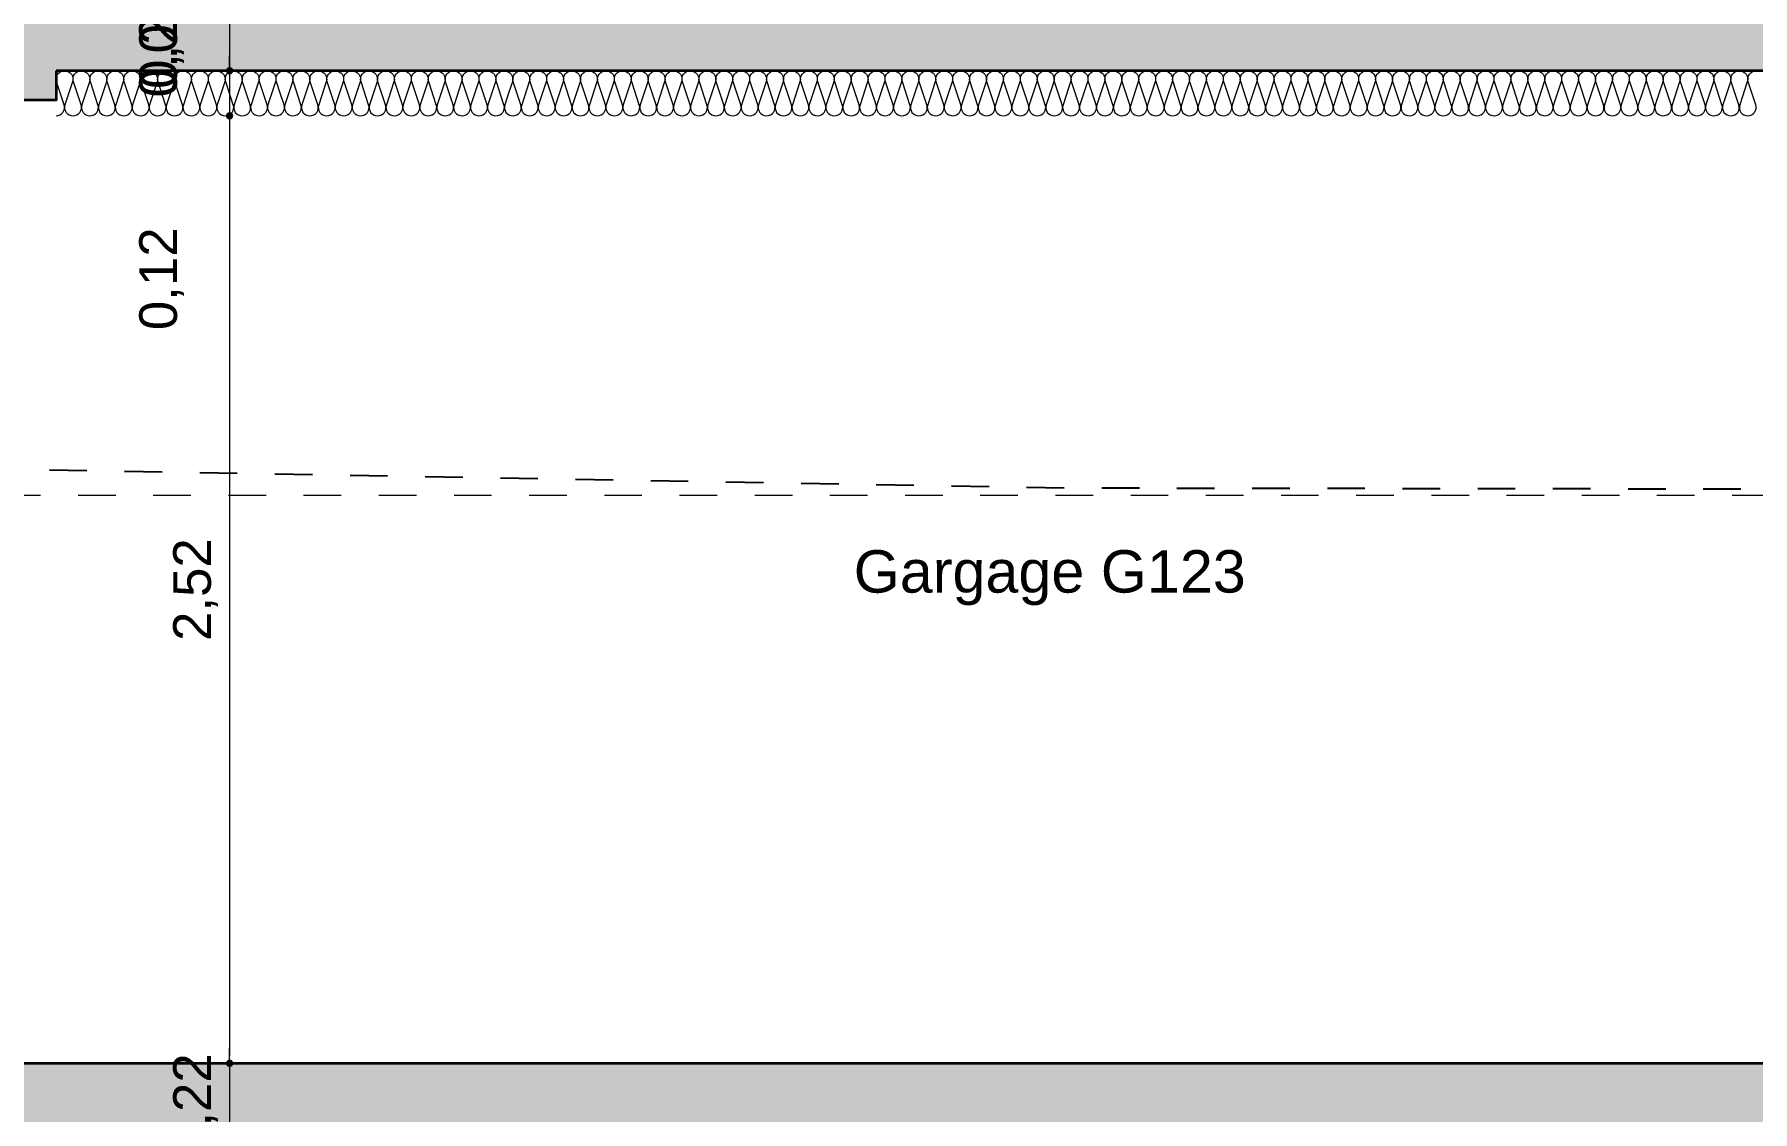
# Model space of a CAD drawing. Header units: metres. Extents: x 1838950 to 1842843, y 5171318 to 5174224.
# Drawn here: x 1841203.794 to 1841208.364, y 5171393.894 to 5171396.759 of the extents above; entities that cross this region are included whole.
import ezdxf

# ---------------------------------------------------------------- set-up
doc = ezdxf.new("R2010")
doc.units = ezdxf.units.M
doc.header["$LTSCALE"] = 0.0254
doc.header["$PDMODE"] = 1
doc.header["$PDSIZE"] = -2
doc.linetypes.add('Style de ligne -1', pattern=[0.83328, 0.41656, -0.41672])
doc.linetypes.add('Style de ligne -2', pattern=[1.38885, 0.97214, -0.41671])
doc.layers.get('0').update_dxf_attribs({"lineweight": 18})
doc.layers.get('DEFPOINTS').update_dxf_attribs({"lineweight": 18})
doc.layers.add('00 CHAZAL Coupe A.5', color=7, linetype='Continuous', lineweight=18)
doc.layers.add('00 CHAZAL INVISIBLE ARCHI', color=7, linetype='Continuous', lineweight=5)
doc.styles.add('Arial', font='arial.ttf')
doc.dimstyles.new('IS', dxfattribs={"dimtxt": 302.065972, "dimasz": 9.92187e-05, "dimexe": 2e-07, "dimexo": 1e-06, "dimgap": 3e-07, "dimtad": 1, "dimzin": 3, "dimtxsty": 'Arial', "dimblk": 'DOT', "dimblk1": 'DOT', "dimblk2": 'DOT', "dimcen": 0, "dimdle": 1e-06, "dimazin": 0, "dimtfac": 1, "dimtix": 1, "dimtmove": 0, "dimatfit": 0, "dimldrblk": 'DOT', "dimfxl": 1e-06, "dimfxlon": 1, "dimfrac": 2, "dimtolj": 1, "dimtzin": 3, "dimarcsym": 0})

# ---------------------------------------------------------------- blocks, each defined once
blk = doc.blocks.new('Groupe-1883-1')
at = {"layer": '00 CHAZAL Coupe A.5', "color": 7, "linetype": 'Continuous', "lineweight": 13, "flags": 128}
for points in [[(1841203.8514, 5171396.6395, -0.414214), (1841203.8739, 5171396.662, -0.511611), (1841203.8952, 5171396.6324), (1841203.875, 5171396.5716, 0.511611), (1841203.8964, 5171396.542, 0.511611), (1841203.9177, 5171396.5716), (1841203.8975, 5171396.6324, -0.511611), (1841203.9189, 5171396.662, -0.511611), (1841203.9402, 5171396.6324), (1841203.92, 5171396.5716, 0.511611), (1841203.9414, 5171396.542, 0.511611), (1841203.9627, 5171396.5716), (1841203.9425, 5171396.6324, -0.511611), (1841203.9639, 5171396.662, -0.511611), (1841203.9852, 5171396.6324), (1841203.965, 5171396.5716, 0.511611), (1841203.9864, 5171396.542, 0.511611), (1841204.0077, 5171396.5716), (1841203.9875, 5171396.6324, -0.511611), (1841204.0089, 5171396.662, -0.511611), (1841204.0302, 5171396.6324), (1841204.01, 5171396.5716, 0.511611), (1841204.0314, 5171396.542, 0.511611), (1841204.0527, 5171396.5716), (1841204.0325, 5171396.6324, -0.511611), (1841204.0539, 5171396.662, -0.511611), (1841204.0752, 5171396.6324), (1841204.055, 5171396.5716, 0.511611), (1841204.0764, 5171396.542, 0.511611), (1841204.0977, 5171396.5716), (1841204.0775, 5171396.6324, -0.511611), (1841204.0989, 5171396.662, -0.511611), (1841204.1202, 5171396.6324), (1841204.1, 5171396.5716, 0.511611), (1841204.1214, 5171396.542, 0.511611), (1841204.1427, 5171396.5716), (1841204.1225, 5171396.6324, -0.511611), (1841204.1439, 5171396.662, -0.511611), (1841204.1652, 5171396.6324), (1841204.145, 5171396.5716, 0.511611), (1841204.1664, 5171396.542, 0.511611), (1841204.1877, 5171396.5716), (1841204.1675, 5171396.6324, -0.511611), (1841204.1889, 5171396.662, -0.511611), (1841204.2102, 5171396.6324), (1841204.19, 5171396.5716, 0.511611), (1841204.2114, 5171396.542, 0.511611), (1841204.2327, 5171396.5716), (1841204.2125, 5171396.6324, -0.511611), (1841204.2339, 5171396.662, -0.511611), (1841204.2552, 5171396.6324), (1841204.235, 5171396.5716, 0.511611), (1841204.2564, 5171396.542, 0.511611), (1841204.2777, 5171396.5716), (1841204.2575, 5171396.6324, -0.511611), (1841204.2789, 5171396.662, -0.511611), (1841204.3002, 5171396.6324), (1841204.28, 5171396.5716, 0.511611), (1841204.3014, 5171396.542, 0.511611), (1841204.3227, 5171396.5716), (1841204.3025, 5171396.6324, -0.511611), (1841204.3239, 5171396.662, -0.511611), (1841204.3452, 5171396.6324), (1841204.325, 5171396.5716, 0.511611), (1841204.3464, 5171396.542, 0.511611), (1841204.3677, 5171396.5716), (1841204.3475, 5171396.6324, -0.511611), (1841204.3689, 5171396.662, -0.511611), (1841204.3902, 5171396.6324), (1841204.37, 5171396.5716, 0.511611), (1841204.3914, 5171396.542, 0.511611), (1841204.4127, 5171396.5716), (1841204.3925, 5171396.6324, -0.511611), (1841204.4139, 5171396.662, -0.511611), (1841204.4352, 5171396.6324), (1841204.415, 5171396.5716, 0.511611), (1841204.4364, 5171396.542, 0.511611), (1841204.4577, 5171396.5716), (1841204.4476, 5171396.602)], [(1841203.8514, 5171396.542, 0.511611), (1841203.8727, 5171396.5716), (1841203.8525, 5171396.6324, -0.080366), (1841203.8514, 5171396.6395)], [(1841204.4476, 5171396.602), (1841204.4375, 5171396.6324, -0.511611), (1841204.4589, 5171396.662, -0.511611), (1841204.4802, 5171396.6324), (1841204.46, 5171396.5716, 0.511611), (1841204.4814, 5171396.542, 0.511611), (1841204.5027, 5171396.5716), (1841204.4825, 5171396.6324, -0.511611), (1841204.5039, 5171396.662, -0.511611), (1841204.5252, 5171396.6324), (1841204.505, 5171396.5716, 0.511611), (1841204.5264, 5171396.542, 0.511611), (1841204.5477, 5171396.5716), (1841204.5275, 5171396.6324, -0.511611), (1841204.5489, 5171396.662, -0.511611), (1841204.5702, 5171396.6324), (1841204.55, 5171396.5716, 0.511611), (1841204.5714, 5171396.542, 0.511611), (1841204.5927, 5171396.5716), (1841204.5725, 5171396.6324, -0.511611), (1841204.5939, 5171396.662, -0.511611), (1841204.6152, 5171396.6324), (1841204.595, 5171396.5716, 0.511611), (1841204.6164, 5171396.542, 0.511611), (1841204.6377, 5171396.5716), (1841204.6175, 5171396.6324, -0.511611), (1841204.6389, 5171396.662, -0.511611), (1841204.6602, 5171396.6324), (1841204.64, 5171396.5716, 0.511611), (1841204.6614, 5171396.542, 0.511611), (1841204.6827, 5171396.5716), (1841204.6625, 5171396.6324, -0.511611), (1841204.6839, 5171396.662, -0.511611), (1841204.7052, 5171396.6324), (1841204.685, 5171396.5716, 0.511611), (1841204.7064, 5171396.542, 0.511611), (1841204.7277, 5171396.5716), (1841204.7075, 5171396.6324, -0.511611), (1841204.7289, 5171396.662, -0.511611), (1841204.7502, 5171396.6324), (1841204.73, 5171396.5716, 0.511611), (1841204.7514, 5171396.542, 0.511611), (1841204.7727, 5171396.5716), (1841204.7525, 5171396.6324, -0.511611), (1841204.7739, 5171396.662, -0.511611), (1841204.7952, 5171396.6324), (1841204.775, 5171396.5716, 0.511611), (1841204.7964, 5171396.542, 0.511611), (1841204.8177, 5171396.5716), (1841204.7975, 5171396.6324, -0.511611), (1841204.8189, 5171396.662, -0.511611), (1841204.8402, 5171396.6324), (1841204.82, 5171396.5716, 0.511611), (1841204.8414, 5171396.542, 0.511611), (1841204.8627, 5171396.5716), (1841204.8425, 5171396.6324, -0.511611), (1841204.8639, 5171396.662, -0.511611), (1841204.8852, 5171396.6324), (1841204.865, 5171396.5716, 0.511611), (1841204.8864, 5171396.542, 0.511611), (1841204.9077, 5171396.5716), (1841204.8875, 5171396.6324, -0.511611), (1841204.9089, 5171396.662, -0.511611), (1841204.9302, 5171396.6324), (1841204.91, 5171396.5716, 0.511611), (1841204.9314, 5171396.542, 0.511611), (1841204.9527, 5171396.5716), (1841204.9325, 5171396.6324, -0.511611), (1841204.9539, 5171396.662, -0.511611), (1841204.9752, 5171396.6324), (1841204.955, 5171396.5716, 0.511611), (1841204.9764, 5171396.542, 0.511611), (1841204.9977, 5171396.5716), (1841204.9775, 5171396.6324, -0.511611), (1841204.9989, 5171396.662, -0.511611), (1841205.0202, 5171396.6324), (1841205, 5171396.5716, 0.511611), (1841205.0214, 5171396.542, 0.511611), (1841205.0427, 5171396.5716), (1841205.0225, 5171396.6324, -0.511611), (1841205.0439, 5171396.662, -0.511611), (1841205.0652, 5171396.6324), (1841205.0551, 5171396.602)], [(1841205.0551, 5171396.602), (1841205.045, 5171396.5716, 0.511611), (1841205.0664, 5171396.542, 0.511611), (1841205.0877, 5171396.5716), (1841205.0675, 5171396.6324, -0.511611), (1841205.0889, 5171396.662, -0.511611), (1841205.1102, 5171396.6324), (1841205.09, 5171396.5716, 0.511611), (1841205.1114, 5171396.542, 0.511611), (1841205.1327, 5171396.5716), (1841205.1125, 5171396.6324, -0.511611), (1841205.1339, 5171396.662, -0.511611), (1841205.1552, 5171396.6324), (1841205.135, 5171396.5716, 0.511611), (1841205.1564, 5171396.542, 0.511611), (1841205.1777, 5171396.5716), (1841205.1575, 5171396.6324, -0.511611), (1841205.1789, 5171396.662, -0.511611), (1841205.2002, 5171396.6324), (1841205.18, 5171396.5716, 0.511611), (1841205.2014, 5171396.542, 0.511611), (1841205.2227, 5171396.5716), (1841205.2025, 5171396.6324, -0.511611), (1841205.2239, 5171396.662, -0.511611), (1841205.2452, 5171396.6324), (1841205.225, 5171396.5716, 0.511611), (1841205.2464, 5171396.542, 0.511611), (1841205.2677, 5171396.5716), (1841205.2475, 5171396.6324, -0.511611), (1841205.2689, 5171396.662, -0.511611), (1841205.2902, 5171396.6324), (1841205.27, 5171396.5716, 0.511611), (1841205.2914, 5171396.542, 0.511611), (1841205.3127, 5171396.5716), (1841205.2925, 5171396.6324, -0.511611), (1841205.3139, 5171396.662, -0.511611), (1841205.3352, 5171396.6324), (1841205.315, 5171396.5716, 0.511611), (1841205.3364, 5171396.542, 0.511611), (1841205.3577, 5171396.5716), (1841205.3375, 5171396.6324, -0.511611), (1841205.3589, 5171396.662, -0.511611), (1841205.3802, 5171396.6324), (1841205.36, 5171396.5716, 0.511611), (1841205.3814, 5171396.542, 0.511611), (1841205.4027, 5171396.5716), (1841205.3825, 5171396.6324, -0.511611), (1841205.4039, 5171396.662, -0.511611), (1841205.4252, 5171396.6324), (1841205.405, 5171396.5716, 0.511611), (1841205.4264, 5171396.542, 0.511611), (1841205.4477, 5171396.5716), (1841205.4275, 5171396.6324, -0.511611), (1841205.4489, 5171396.662, -0.511611), (1841205.4702, 5171396.6324), (1841205.45, 5171396.5716, 0.511611), (1841205.4714, 5171396.542, 0.511611), (1841205.4927, 5171396.5716), (1841205.4725, 5171396.6324, -0.511611), (1841205.4939, 5171396.662, -0.511611), (1841205.5152, 5171396.6324), (1841205.495, 5171396.5716, 0.511611), (1841205.5164, 5171396.542, 0.511611), (1841205.5377, 5171396.5716), (1841205.5175, 5171396.6324, -0.511611), (1841205.5389, 5171396.662, -0.511611), (1841205.5602, 5171396.6324), (1841205.54, 5171396.5716, 0.511611), (1841205.5614, 5171396.542, 0.511611), (1841205.5827, 5171396.5716), (1841205.5625, 5171396.6324, -0.511611), (1841205.5839, 5171396.662, -0.511611), (1841205.6052, 5171396.6324), (1841205.585, 5171396.5716, 0.511611), (1841205.6064, 5171396.542, 0.511611), (1841205.6277, 5171396.5716), (1841205.6075, 5171396.6324, -0.511611), (1841205.6289, 5171396.662, -0.511611), (1841205.6502, 5171396.6324), (1841205.63, 5171396.5716, 0.511611), (1841205.6514, 5171396.542)], [(1841205.6514, 5171396.542, 0.511611), (1841205.6727, 5171396.5716), (1841205.6525, 5171396.6324, -0.511611), (1841205.6739, 5171396.662, -0.511611), (1841205.6952, 5171396.6324), (1841205.675, 5171396.5716, 0.511611), (1841205.6964, 5171396.542, 0.511611), (1841205.7177, 5171396.5716), (1841205.6975, 5171396.6324, -0.511611), (1841205.7189, 5171396.662, -0.511611), (1841205.7402, 5171396.6324), (1841205.72, 5171396.5716, 0.511611), (1841205.7414, 5171396.542, 0.511611), (1841205.7627, 5171396.5716), (1841205.7425, 5171396.6324, -0.511611), (1841205.7639, 5171396.662, -0.511611), (1841205.7852, 5171396.6324), (1841205.765, 5171396.5716, 0.511611), (1841205.7864, 5171396.542, 0.511611), (1841205.8077, 5171396.5716), (1841205.7875, 5171396.6324, -0.511611), (1841205.8089, 5171396.662, -0.511611), (1841205.8302, 5171396.6324), (1841205.81, 5171396.5716, 0.511611), (1841205.8314, 5171396.542, 0.511611), (1841205.8527, 5171396.5716), (1841205.8325, 5171396.6324, -0.511611), (1841205.8539, 5171396.662, -0.511611), (1841205.8752, 5171396.6324), (1841205.855, 5171396.5716, 0.511611), (1841205.8764, 5171396.542, 0.511611), (1841205.8977, 5171396.5716), (1841205.8775, 5171396.6324, -0.511611), (1841205.8989, 5171396.662, -0.511611), (1841205.9202, 5171396.6324), (1841205.9, 5171396.5716, 0.511611), (1841205.9214, 5171396.542, 0.511611), (1841205.9427, 5171396.5716), (1841205.9225, 5171396.6324, -0.511611), (1841205.9439, 5171396.662, -0.511611), (1841205.9652, 5171396.6324), (1841205.945, 5171396.5716, 0.511611), (1841205.9664, 5171396.542, 0.511611), (1841205.9877, 5171396.5716), (1841205.9675, 5171396.6324, -0.511611), (1841205.9889, 5171396.662, -0.511611), (1841206.0102, 5171396.6324), (1841205.99, 5171396.5716, 0.511611), (1841206.0114, 5171396.542, 0.511611), (1841206.0327, 5171396.5716), (1841206.0125, 5171396.6324, -0.511611), (1841206.0339, 5171396.662, -0.511611), (1841206.0552, 5171396.6324), (1841206.035, 5171396.5716, 0.511611), (1841206.0564, 5171396.542, 0.511611), (1841206.0777, 5171396.5716), (1841206.0575, 5171396.6324, -0.511611), (1841206.0789, 5171396.662, -0.511611), (1841206.1002, 5171396.6324), (1841206.08, 5171396.5716, 0.511611), (1841206.1014, 5171396.542, 0.511611), (1841206.1227, 5171396.5716), (1841206.1025, 5171396.6324, -0.511611), (1841206.1239, 5171396.662, -0.511611), (1841206.1452, 5171396.6324), (1841206.125, 5171396.5716, 0.511611), (1841206.1464, 5171396.542, 0.511611), (1841206.1677, 5171396.5716), (1841206.1475, 5171396.6324, -0.511611), (1841206.1689, 5171396.662, -0.511611), (1841206.1902, 5171396.6324), (1841206.17, 5171396.5716, 0.511611), (1841206.1914, 5171396.542, 0.511611), (1841206.2127, 5171396.5716), (1841206.1925, 5171396.6324, -0.511611), (1841206.2139, 5171396.662, -0.511611), (1841206.2352, 5171396.6324), (1841206.215, 5171396.5716, 0.511611), (1841206.2364, 5171396.542, 0.511611), (1841206.2577, 5171396.5716), (1841206.2375, 5171396.6324, -0.511611), (1841206.2589, 5171396.662)], [(1841206.2589, 5171396.662, -0.511611), (1841206.2802, 5171396.6324), (1841206.26, 5171396.5716, 0.511611), (1841206.2814, 5171396.542, 0.511611), (1841206.3027, 5171396.5716), (1841206.2825, 5171396.6324, -0.511611), (1841206.3039, 5171396.662, -0.511611), (1841206.3252, 5171396.6324), (1841206.305, 5171396.5716, 0.511611), (1841206.3264, 5171396.542, 0.511611), (1841206.3477, 5171396.5716), (1841206.3275, 5171396.6324, -0.511611), (1841206.3489, 5171396.662, -0.511611), (1841206.3702, 5171396.6324), (1841206.35, 5171396.5716, 0.511611), (1841206.3714, 5171396.542, 0.511611), (1841206.3927, 5171396.5716), (1841206.3725, 5171396.6324, -0.511611), (1841206.3939, 5171396.662, -0.511611), (1841206.4152, 5171396.6324), (1841206.395, 5171396.5716, 0.511611), (1841206.4164, 5171396.542, 0.511611), (1841206.4377, 5171396.5716), (1841206.4175, 5171396.6324, -0.511611), (1841206.4389, 5171396.662, -0.511611), (1841206.4602, 5171396.6324), (1841206.44, 5171396.5716, 0.511611), (1841206.4614, 5171396.542, 0.511611), (1841206.4827, 5171396.5716), (1841206.4625, 5171396.6324, -0.511611), (1841206.4839, 5171396.662, -0.511611), (1841206.5052, 5171396.6324), (1841206.485, 5171396.5716, 0.511611), (1841206.5064, 5171396.542, 0.511611), (1841206.5277, 5171396.5716), (1841206.5075, 5171396.6324, -0.511611), (1841206.5289, 5171396.662, -0.511611), (1841206.5502, 5171396.6324), (1841206.53, 5171396.5716, 0.511611), (1841206.5514, 5171396.542, 0.511611), (1841206.5727, 5171396.5716), (1841206.5525, 5171396.6324, -0.511611), (1841206.5739, 5171396.662, -0.511611), (1841206.5952, 5171396.6324), (1841206.575, 5171396.5716, 0.511611), (1841206.5964, 5171396.542, 0.511611), (1841206.6177, 5171396.5716), (1841206.5975, 5171396.6324, -0.511611), (1841206.6189, 5171396.662, -0.511611), (1841206.6402, 5171396.6324), (1841206.62, 5171396.5716, 0.511611), (1841206.6414, 5171396.542, 0.511611), (1841206.6627, 5171396.5716), (1841206.6425, 5171396.6324, -0.511611), (1841206.6639, 5171396.662, -0.511611), (1841206.6852, 5171396.6324), (1841206.665, 5171396.5716, 0.511611), (1841206.6864, 5171396.542, 0.511611), (1841206.7077, 5171396.5716), (1841206.6875, 5171396.6324, -0.511611), (1841206.7089, 5171396.662, -0.511611), (1841206.7302, 5171396.6324), (1841206.71, 5171396.5716, 0.511611), (1841206.7314, 5171396.542, 0.511611), (1841206.7527, 5171396.5716), (1841206.7325, 5171396.6324, -0.511611), (1841206.7539, 5171396.662, -0.511611), (1841206.7752, 5171396.6324), (1841206.755, 5171396.5716, 0.511611), (1841206.7764, 5171396.542, 0.511611), (1841206.7977, 5171396.5716), (1841206.7775, 5171396.6324, -0.511611), (1841206.7989, 5171396.662, -0.511611), (1841206.8202, 5171396.6324), (1841206.8, 5171396.5716, 0.511611), (1841206.8214, 5171396.542, 0.511611), (1841206.8427, 5171396.5716), (1841206.8225, 5171396.6324, -0.511611), (1841206.8439, 5171396.662, -0.511611), (1841206.8652, 5171396.6324), (1841206.8551, 5171396.602)], [(1841206.8551, 5171396.602), (1841206.845, 5171396.5716, 0.511611), (1841206.8664, 5171396.542, 0.511611), (1841206.8877, 5171396.5716), (1841206.8675, 5171396.6324, -0.511611), (1841206.8889, 5171396.662, -0.511611), (1841206.9102, 5171396.6324), (1841206.89, 5171396.5716, 0.511611), (1841206.9114, 5171396.542, 0.511611), (1841206.9327, 5171396.5716), (1841206.9125, 5171396.6324, -0.511611), (1841206.9339, 5171396.662, -0.511611), (1841206.9552, 5171396.6324), (1841206.935, 5171396.5716, 0.511611), (1841206.9564, 5171396.542, 0.511611), (1841206.9777, 5171396.5716), (1841206.9575, 5171396.6324, -0.511611), (1841206.9789, 5171396.662, -0.511611), (1841207.0002, 5171396.6324), (1841206.98, 5171396.5716, 0.511611), (1841207.0014, 5171396.542, 0.511611), (1841207.0227, 5171396.5716), (1841207.0025, 5171396.6324, -0.511611), (1841207.0239, 5171396.662, -0.511611), (1841207.0452, 5171396.6324), (1841207.025, 5171396.5716, 0.511611), (1841207.0464, 5171396.542, 0.511611), (1841207.0677, 5171396.5716), (1841207.0475, 5171396.6324, -0.511611), (1841207.0689, 5171396.662, -0.511611), (1841207.0902, 5171396.6324), (1841207.07, 5171396.5716, 0.511611), (1841207.0914, 5171396.542, 0.511611), (1841207.1127, 5171396.5716), (1841207.0925, 5171396.6324, -0.511611), (1841207.1139, 5171396.662, -0.511611), (1841207.1352, 5171396.6324), (1841207.115, 5171396.5716, 0.511611), (1841207.1364, 5171396.542, 0.511611), (1841207.1577, 5171396.5716), (1841207.1375, 5171396.6324, -0.511611), (1841207.1589, 5171396.662, -0.511611), (1841207.1802, 5171396.6324), (1841207.16, 5171396.5716, 0.511611), (1841207.1814, 5171396.542, 0.511611), (1841207.2027, 5171396.5716), (1841207.1825, 5171396.6324, -0.511611), (1841207.2039, 5171396.662, -0.511611), (1841207.2252, 5171396.6324), (1841207.205, 5171396.5716, 0.511611), (1841207.2264, 5171396.542, 0.511611), (1841207.2477, 5171396.5716), (1841207.2275, 5171396.6324, -0.511611), (1841207.2489, 5171396.662, -0.511611), (1841207.2702, 5171396.6324), (1841207.25, 5171396.5716, 0.511611), (1841207.2714, 5171396.542, 0.511611), (1841207.2927, 5171396.5716), (1841207.2725, 5171396.6324, -0.511611), (1841207.2939, 5171396.662, -0.511611), (1841207.3152, 5171396.6324), (1841207.295, 5171396.5716, 0.511611), (1841207.3164, 5171396.542, 0.511611), (1841207.3377, 5171396.5716), (1841207.3175, 5171396.6324, -0.511611), (1841207.3389, 5171396.662, -0.511611), (1841207.3602, 5171396.6324), (1841207.34, 5171396.5716, 0.511611), (1841207.3614, 5171396.542, 0.511611), (1841207.3827, 5171396.5716), (1841207.3625, 5171396.6324, -0.511611), (1841207.3839, 5171396.662, -0.511611), (1841207.4052, 5171396.6324), (1841207.385, 5171396.5716, 0.511611), (1841207.4064, 5171396.542, 0.511611), (1841207.4277, 5171396.5716), (1841207.4075, 5171396.6324, -0.511611), (1841207.4289, 5171396.662, -0.511611), (1841207.4502, 5171396.6324), (1841207.43, 5171396.5716, 0.511611), (1841207.4514, 5171396.542, 0.511611), (1841207.4727, 5171396.5716), (1841207.4626, 5171396.602)], [(1841207.4626, 5171396.602), (1841207.4525, 5171396.6324, -0.511611), (1841207.4739, 5171396.662, -0.511611), (1841207.4952, 5171396.6324), (1841207.475, 5171396.5716, 0.511611), (1841207.4964, 5171396.542, 0.511611), (1841207.5177, 5171396.5716), (1841207.4975, 5171396.6324, -0.511611), (1841207.5189, 5171396.662, -0.511611), (1841207.5402, 5171396.6324), (1841207.52, 5171396.5716, 0.511611), (1841207.5414, 5171396.542, 0.511611), (1841207.5627, 5171396.5716), (1841207.5425, 5171396.6324, -0.511611), (1841207.5639, 5171396.662, -0.511611), (1841207.5852, 5171396.6324), (1841207.565, 5171396.5716, 0.511611), (1841207.5864, 5171396.542, 0.511611), (1841207.6077, 5171396.5716), (1841207.5875, 5171396.6324, -0.511611), (1841207.6089, 5171396.662, -0.511611), (1841207.6302, 5171396.6324), (1841207.61, 5171396.5716, 0.511611), (1841207.6314, 5171396.542, 0.511611), (1841207.6527, 5171396.5716), (1841207.6325, 5171396.6324, -0.511611), (1841207.6539, 5171396.662, -0.511611), (1841207.6752, 5171396.6324), (1841207.655, 5171396.5716, 0.511611), (1841207.6764, 5171396.542, 0.511611), (1841207.6977, 5171396.5716), (1841207.6775, 5171396.6324, -0.511611), (1841207.6989, 5171396.662, -0.511611), (1841207.7202, 5171396.6324), (1841207.7, 5171396.5716, 0.511611), (1841207.7214, 5171396.542, 0.511611), (1841207.7427, 5171396.5716), (1841207.7225, 5171396.6324, -0.511611), (1841207.7439, 5171396.662, -0.511611), (1841207.7652, 5171396.6324), (1841207.745, 5171396.5716, 0.511611), (1841207.7664, 5171396.542, 0.511611), (1841207.7877, 5171396.5716), (1841207.7675, 5171396.6324, -0.511611), (1841207.7889, 5171396.662, -0.511611), (1841207.8102, 5171396.6324), (1841207.79, 5171396.5716, 0.511611), (1841207.8114, 5171396.542, 0.511611), (1841207.8327, 5171396.5716), (1841207.8125, 5171396.6324, -0.511611), (1841207.8339, 5171396.662, -0.511611), (1841207.8552, 5171396.6324), (1841207.835, 5171396.5716, 0.511611), (1841207.8564, 5171396.542, 0.511611), (1841207.8777, 5171396.5716), (1841207.8575, 5171396.6324, -0.511611), (1841207.8789, 5171396.662, -0.511611), (1841207.9002, 5171396.6324), (1841207.88, 5171396.5716, 0.511611), (1841207.9014, 5171396.542, 0.511611), (1841207.9227, 5171396.5716), (1841207.9025, 5171396.6324, -0.511611), (1841207.9239, 5171396.662, -0.511611), (1841207.9452, 5171396.6324), (1841207.925, 5171396.5716, 0.511611), (1841207.9464, 5171396.542, 0.511611), (1841207.9677, 5171396.5716), (1841207.9475, 5171396.6324, -0.511611), (1841207.9689, 5171396.662, -0.511611), (1841207.9902, 5171396.6324), (1841207.97, 5171396.5716, 0.511611), (1841207.9914, 5171396.542, 0.511611), (1841208.0127, 5171396.5716), (1841207.9925, 5171396.6324, -0.511611), (1841208.0139, 5171396.662, -0.511611), (1841208.0352, 5171396.6324), (1841208.015, 5171396.5716, 0.511611), (1841208.0364, 5171396.542, 0.511611), (1841208.0577, 5171396.5716), (1841208.0375, 5171396.6324, -0.511611), (1841208.0589, 5171396.662, -0.511611), (1841208.0802, 5171396.6324), (1841208.0701, 5171396.602)], [(1841208.0701, 5171396.602), (1841208.06, 5171396.5716, 0.511611), (1841208.0814, 5171396.542, 0.511611), (1841208.1027, 5171396.5716), (1841208.0825, 5171396.6324, -0.511611), (1841208.1039, 5171396.662, -0.511611), (1841208.1252, 5171396.6324), (1841208.105, 5171396.5716, 0.511611), (1841208.1264, 5171396.542, 0.511611), (1841208.1477, 5171396.5716), (1841208.1275, 5171396.6324, -0.511611), (1841208.1489, 5171396.662, -0.511611), (1841208.1702, 5171396.6324), (1841208.15, 5171396.5716, 0.511611), (1841208.1714, 5171396.542, 0.511611), (1841208.1927, 5171396.5716), (1841208.1725, 5171396.6324, -0.511611), (1841208.1939, 5171396.662, -0.511611), (1841208.2152, 5171396.6324), (1841208.195, 5171396.5716, 0.511611), (1841208.2164, 5171396.542, 0.511611), (1841208.2377, 5171396.5716), (1841208.2175, 5171396.6324, -0.511611), (1841208.2389, 5171396.662, -0.511611), (1841208.2602, 5171396.6324), (1841208.24, 5171396.5716, 0.511611), (1841208.2614, 5171396.542, 0.511611), (1841208.2827, 5171396.5716), (1841208.2625, 5171396.6324, -0.511611), (1841208.2839, 5171396.662, -0.511611), (1841208.3052, 5171396.6324), (1841208.285, 5171396.5716, 0.511611), (1841208.3064, 5171396.542, 0.511611), (1841208.3277, 5171396.5716), (1841208.3075, 5171396.6324, -0.511611), (1841208.3289, 5171396.662, -0.511611), (1841208.3502, 5171396.6324), (1841208.33, 5171396.5716, 0.511611), (1841208.3514, 5171396.542, 0.511611), (1841208.3727, 5171396.5716), (1841208.3525, 5171396.6324, -0.511611), (1841208.3739, 5171396.662, -0.511611)]]:
    blk.add_lwpolyline(points, format="xyb", dxfattribs=at)
blk = doc.blocks.new('Groupe-1984-1')
at = {"layer": '00 CHAZAL Coupe A.5', "color": 12, "linetype": 'Style de ligne -1', "lineweight": 25, "true_color": 0xdd0806, "flags": 128}
blk.add_lwpolyline([(1841189.1629, 5171397.9625), (1841192.7829, 5171397.5025), (1841198.0429, 5171395.7025), (1841206.5429, 5171395.5525), (1841210.8779, 5171395.5462), (1841215.3429, 5171395.3625), (1841217.53, 5171395.1325), (1841223.7829, 5171393.4125), (1841229.2099, 5171392.7625), (1841235.4429, 5171391.5125), (1841245.3305, 5171390.3278), (1841252.088, 5171388.3553), (1841259.9177, 5171385.8283), (1841263.1222, 5171385.6625), (1841272.6, 5171379.6525), (1841275.4229, 5171379.6425)], dxfattribs=at)
blk = doc.blocks.new('_DOT')
at = {"color": 0, "linetype": 'ByBlock', "lineweight": -2}
blk.add_line((-0.5, 0), (-1, 0), dxfattribs=at)
at = {"color": 0, "linetype": 'ByBlock', "const_width": 0.5}
blk.add_lwpolyline([(-0.25, 0, 1), (0.25, 0, 1)], format="xyb", close=True, dxfattribs=at)
blk = doc.blocks.new('*D516')
at = {"layer": '00 CHAZAL Coupe A.5', "color": 0, "linetype": 'Continuous', "lineweight": -2, "transparency": 16777216}
for p, q in [((1841204.3129, 5171396.9616), (1841204.3129, 5171396.9815)), ((1841204.3127, 5171396.9418), (1841204.3129, 5171396.9418)), ((1841204.3129, 5171396.9418), (1841204.3129, 5171396.8918)), ((1841204.3131, 5171396.8918), (1841204.3129, 5171396.8918)), ((1841204.3129, 5171396.8719), (1841204.3129, 5171396.8521))]:
    blk.add_line(p, q, dxfattribs=at)
at = {"layer": 'DEFPOINTS', "color": 0, "transparency": 16777216}
for p in [(1841204.2545, 5171396.9418), (1841204.3129, 5171396.8918), (1841204.5264, 5171396.8918)]:
    blk.add_point(p, dxfattribs=at)
at = {"layer": '00 CHAZAL Coupe A.5', "color": 0, "lineweight": -2, "transparency": 16777216, "xscale": 0.01984375, "yscale": 0.01984375, "zscale": 0.01984375}
for p, rotation in [((1841204.3129, 5171396.9418), 270), ((1841204.3129, 5171396.8918), 90)]:
    blk.add_blockref('_DOT', p, dxfattribs=dict(at, rotation=rotation))
at = {"layer": '00 CHAZAL Coupe A.5', "color": 0, "lineweight": 5, "transparency": 16777216, "insert": (1841204.1321, 5171396.7277), "char_height": 0.10051, "attachment_point": 5, "rotation": 90, "style": 'Arial'}
blk.add_mtext('\\A1;0,05', dxfattribs=at)
blk = doc.blocks.new('*D517')
at = {"layer": '00 CHAZAL Coupe A.5', "color": 0, "linetype": 'Continuous', "lineweight": -2, "transparency": 16777216}
for p, q in [((1841204.3129, 5171396.9116), (1841204.3129, 5171396.9315)), ((1841204.3131, 5171396.8918), (1841204.3129, 5171396.8918)), ((1841204.3129, 5171396.8918), (1841204.3129, 5171396.662)), ((1841204.3131, 5171396.662), (1841204.3129, 5171396.662)), ((1841204.3129, 5171396.6421), (1841204.3129, 5171396.6223))]:
    blk.add_line(p, q, dxfattribs=at)
at = {"layer": 'DEFPOINTS', "color": 0, "transparency": 16777216}
for p in [(1841204.8124, 5171396.8918), (1841204.3129, 5171396.662), (1841204.8124, 5171396.662)]:
    blk.add_point(p, dxfattribs=at)
at = {"layer": '00 CHAZAL Coupe A.5', "color": 0, "lineweight": -2, "transparency": 16777216, "xscale": 0.01984375, "yscale": 0.01984375, "zscale": 0.01984375}
for p, rotation in [((1841204.3129, 5171396.8918), 270), ((1841204.3129, 5171396.662), 90)]:
    blk.add_blockref('_DOT', p, dxfattribs=dict(at, rotation=rotation))
at = {"layer": '00 CHAZAL Coupe A.5', "color": 0, "lineweight": 5, "transparency": 16777216, "insert": (1841204.1321, 5171396.7503), "char_height": 0.10051, "attachment_point": 5, "rotation": 90, "style": 'Arial'}
blk.add_mtext('\\A1;0,23', dxfattribs=at)
blk = doc.blocks.new('*D518')
at = {"layer": '00 CHAZAL Coupe A.5', "color": 0, "linetype": 'Continuous', "lineweight": -2, "transparency": 16777216}
for p, q in [((1841204.3129, 5171396.6818), (1841204.3129, 5171396.7017)), ((1841204.3131, 5171396.662), (1841204.3129, 5171396.662)), ((1841204.3129, 5171396.662), (1841204.3129, 5171396.542)), ((1841204.3131, 5171396.542), (1841204.3129, 5171396.542)), ((1841204.3129, 5171396.5221), (1841204.3129, 5171396.5023))]:
    blk.add_line(p, q, dxfattribs=at)
at = {"layer": 'DEFPOINTS', "color": 0, "transparency": 16777216}
for p in [(1841204.8124, 5171396.662), (1841204.3129, 5171396.542), (1841204.7899, 5171396.542)]:
    blk.add_point(p, dxfattribs=at)
at = {"layer": '00 CHAZAL Coupe A.5', "color": 0, "lineweight": -2, "transparency": 16777216, "xscale": 0.01984375, "yscale": 0.01984375, "zscale": 0.01984375}
for p, rotation in [((1841204.3129, 5171396.662), 270), ((1841204.3129, 5171396.542), 90)]:
    blk.add_blockref('_DOT', p, dxfattribs=dict(at, rotation=rotation))
at = {"layer": '00 CHAZAL Coupe A.5', "color": 0, "lineweight": 5, "transparency": 16777216, "insert": (1841204.1321, 5171396.1087), "char_height": 0.10051, "attachment_point": 5, "rotation": 90, "style": 'Arial'}
blk.add_mtext('\\A1;0,12', dxfattribs=at)
blk = doc.blocks.new('*D519')
at = {"layer": '00 CHAZAL Coupe A.5', "color": 0, "linetype": 'Continuous', "lineweight": -2, "transparency": 16777216}
for p, q in [((1841204.3131, 5171396.542), (1841204.3129, 5171396.542)), ((1841204.3129, 5171396.5221), (1841204.3129, 5171394.0418)), ((1841204.3131, 5171394.022), (1841204.3129, 5171394.022))]:
    blk.add_line(p, q, dxfattribs=at)
at = {"layer": 'DEFPOINTS', "color": 0, "transparency": 16777216}
for p in [(1841204.7899, 5171396.542), (1841204.3129, 5171394.022), (1841204.7445, 5171394.022)]:
    blk.add_point(p, dxfattribs=at)
at = {"layer": '00 CHAZAL Coupe A.5', "color": 0, "lineweight": -2, "transparency": 16777216, "xscale": 0.01984375, "yscale": 0.01984375, "zscale": 0.01984375}
for p, rotation in [((1841204.3129, 5171396.542), 90), ((1841204.3129, 5171394.022), 270)]:
    blk.add_blockref('_DOT', p, dxfattribs=dict(at, rotation=rotation))
at = {"layer": '00 CHAZAL Coupe A.5', "color": 0, "lineweight": 5, "transparency": 16777216, "insert": (1841204.2225, 5171395.282), "char_height": 0.10051, "attachment_point": 5, "rotation": 90, "style": 'Arial'}
blk.add_mtext('\\A1;2,52', dxfattribs=at)
blk = doc.blocks.new('*D520')
at = {"layer": '00 CHAZAL Coupe A.5', "color": 0, "linetype": 'Continuous', "lineweight": -2, "transparency": 16777216}
for p, q in [((1841204.3129, 5171394.0418), (1841204.3129, 5171394.0617)), ((1841204.3131, 5171394.022), (1841204.3129, 5171394.022)), ((1841204.3129, 5171394.022), (1841204.3129, 5171393.8023)), ((1841204.3131, 5171393.8023), (1841204.3129, 5171393.8023)), ((1841204.3129, 5171393.7824), (1841204.3129, 5171393.7626))]:
    blk.add_line(p, q, dxfattribs=at)
at = {"layer": 'DEFPOINTS', "color": 0, "transparency": 16777216}
for p in [(1841204.7445, 5171394.022), (1841204.3129, 5171393.8023), (1841204.4229, 5171393.8023)]:
    blk.add_point(p, dxfattribs=at)
at = {"layer": '00 CHAZAL Coupe A.5', "color": 0, "lineweight": -2, "transparency": 16777216, "xscale": 0.01984375, "yscale": 0.01984375, "zscale": 0.01984375}
for p, rotation in [((1841204.3129, 5171394.022), 270), ((1841204.3129, 5171393.8023), 90)]:
    blk.add_blockref('_DOT', p, dxfattribs=dict(at, rotation=rotation))
at = {"layer": '00 CHAZAL Coupe A.5', "color": 0, "lineweight": 5, "transparency": 16777216, "insert": (1841204.2225, 5171393.9121), "char_height": 0.10051, "attachment_point": 5, "rotation": 90, "style": 'Arial'}
blk.add_mtext('\\A1;0,22', dxfattribs=at)
blk = doc.blocks.new('Groupe-2016-1')
at = {"layer": '00 CHAZAL Coupe A.5', "color": 7, "linetype": 'Continuous', "lineweight": 5}
for base, p1, p2, override, picture, middle in [((1841204.3129, 5171396.8918), (1841204.2545, 5171396.9418), (1841204.5264, 5171396.8918), {"dimtxt": 0.100506, "dimasz": 0.019844, "dimexe": 4e-05, "dimgap": 0.09985, "dimpost": '<>', "dimtxsty": 'Arial', "dimdle": 0.0002, "dimtix": 0, "dimtmove": 2, "dimfxl": 0.0002}, '*D516', (1841204.1321, 5171396.7277)), ((1841204.3129, 5171396.662), (1841204.8124, 5171396.8918), (1841204.8124, 5171396.662), {"dimtxt": 0.100506, "dimasz": 0.019844, "dimexe": 4e-05, "dimgap": 0.09985, "dimpost": '<>', "dimtxsty": 'Arial', "dimdle": 0.0002, "dimtmove": 2, "dimfxl": 0.0002}, '*D517', (1841204.1321, 5171396.7503)), ((1841204.3129, 5171396.542), (1841204.8124, 5171396.662), (1841204.7899, 5171396.542), {"dimtxt": 0.100506, "dimasz": 0.019844, "dimexe": 4e-05, "dimgap": 0.09985, "dimpost": '<>', "dimtxsty": 'Arial', "dimdle": 0.0002, "dimtix": 0, "dimtmove": 2, "dimfxl": 0.0002}, '*D518', (1841204.1321, 5171396.1087))]:
    dim = blk.add_linear_dim(base=base, p1=p1, p2=p2, angle=90, dimstyle='IS', override=override, dxfattribs=at)
    dim.commit()
    dim.dimension.update_dxf_attribs({"geometry": picture, "text_midpoint": middle, "dimtype": 160})
for base, p1, p2, picture, middle in [((1841204.3129, 5171394.022), (1841204.7899, 5171396.542), (1841204.7445, 5171394.022), '*D519', (1841204.2225, 5171395.282)), ((1841204.3129, 5171393.8023), (1841204.7445, 5171394.022), (1841204.4229, 5171393.8023), '*D520', (1841204.2225, 5171393.9121))]:
    dim = blk.add_linear_dim(base=base, p1=p1, p2=p2, angle=90, dimstyle='IS', override={"dimtxt": 0.100506, "dimasz": 0.019844, "dimexe": 4e-05, "dimgap": 0.03, "dimpost": '<>', "dimtxsty": 'Arial', "dimdle": 0.0002, "dimtmove": 2, "dimfxl": 0.0002}, dxfattribs=at)
    dim.commit()
    dim.dimension.update_dxf_attribs({"geometry": picture, "text_midpoint": middle})

msp = doc.modelspace()

# ---------------------------------------------------------------- hatches: boundary and pattern name
at = {"layer": '00 CHAZAL Coupe A.5', "linetype": 'Continuous', "lineweight": 0, "true_color": 0xaaaaaa}
h = msp.add_hatch(color=253, dxfattribs=at)
h.paths.add_polyline_path([(1841218.0951, 5171406.0067), (1841217.9351, 5171406.0067), (1841217.9351, 5171405.8743), (1841217.9351, 5171405.8743), (1841217.9351, 5171405.3122), (1841216.7955, 5171405.3122), (1841216.7955, 5171406.1927), (1841216.6155, 5171406.1927), (1841216.6155, 5171406.1921), (1841215.0579, 5171406.1921), (1841215.0579, 5171405.9921), (1841216.6155, 5171405.9921), (1841216.6155, 5171405.4454), (1841216.6155, 5171405.4454), (1841216.6155, 5171404.9154), (1841216.6155, 5171405.4451), (1841216.6155, 5171396.212), (1841216.7937, 5171396.212), (1841216.7937, 5171396.272), (1841216.7955, 5171396.272), (1841216.7955, 5171396.662), (1841218.6937, 5171396.662), (1841218.6937, 5171394.022), (1841216.6155, 5171394.022), (1841216.6155, 5171393.7166), (1841216.6137, 5171393.7166), (1841216.6137, 5171393.571), (1841216.7955, 5171393.571), (1841216.7955, 5171393.8023), (1841218.6937, 5171393.8023), (1841218.6937, 5171391.381), (1841216.6155, 5171391.381), (1841216.6155, 5171390.6854), (1841216.6156, 5171390.6854), (1841216.6156, 5171389.981), (1841214.7649, 5171389.981), (1841214.7649, 5171390.9682), (1841214.7648, 5171390.9682), (1841214.7648, 5171396.8922), (1841214.5848, 5171396.8922), (1841214.5848, 5171396.892), (1841211.438, 5171396.892), (1841211.438, 5171396.892), (1841209.4576, 5171396.892), (1841209.4576, 5171396.892), (1841203.8519, 5171396.892), (1841203.8519, 5171396.9671), (1841203.7105, 5171396.9671), (1841203.7105, 5171396.8732), (1841203.7107, 5171396.8732), (1841203.7107, 5171396.786), (1841202.5629, 5171396.786), (1841202.5629, 5171396.7871), (1841202.4959, 5171396.786), (1841202.4959, 5171396.8024), (1841202.4949, 5171396.8024), (1841202.4949, 5171396.8917), (1841202.4945, 5171396.8917), (1841202.4945, 5171396.9673), (1841202.2949, 5171396.9673), (1841202.2949, 5171396.8542), (1841202.2953, 5171396.8542), (1841202.2953, 5171396.6997), (1841202.2949, 5171396.6997), (1841202.2949, 5171390.2944), (1841202.4949, 5171390.3574), (1841202.4949, 5171391.231), (1841202.4952, 5171391.231), (1841202.4952, 5171391.251), (1841214.5848, 5171391.251), (1841214.5848, 5171389.581), (1841216.7955, 5171389.581), (1841216.7955, 5171391.251), (1841224.2749, 5171391.251), (1841224.2749, 5171390.4504), (1841224.4551, 5171390.505), (1841224.4551, 5171391.381), (1841218.8737, 5171391.381), (1841218.8737, 5171393.8023), (1841219.7929, 5171393.8023), (1841224.4551, 5171393.8514), (1841224.4551, 5171394.1719), (1841222.7637, 5171394.1719), (1841219.783, 5171394.022), (1841218.8737, 5171394.022), (1841218.8737, 5171396.662), (1841224.4551, 5171396.662), (1841224.4551, 5171396.892), (1841216.7955, 5171396.892), (1841216.7955, 5171399.4847), (1841216.7959, 5171399.4847), (1841216.7959, 5171399.4822), (1841217.9351, 5171399.4822), (1841217.9351, 5171399.1626), (1841218.0957, 5171399.1626), (1841218.0957, 5171399.4822), (1841224.4551, 5171399.4822), (1841224.4551, 5171399.7322), (1841216.7955, 5171399.7322), (1841216.7955, 5171402.2722), (1841217.9351, 5171402.2722), (1841217.9351, 5171401.9526), (1841218.0957, 5171401.9526), (1841218.0957, 5171402.2722), (1841224.4551, 5171402.2722), (1841224.4551, 5171402.8722), (1841224.2751, 5171402.8722), (1841224.2751, 5171402.5222), (1841218.0951, 5171402.5222), (1841218.0951, 5171402.7399), (1841217.9351, 5171402.7466), (1841217.9351, 5171402.5225), (1841216.7955, 5171402.5225), (1841216.7955, 5171405.0922), (1841217.9351, 5171405.0922), (1841217.9351, 5171404.983), (1841217.9343, 5171404.983), (1841217.9343, 5171404.8998), (1841218.0951, 5171404.8998)])
h.paths.add_polyline_path([(1841214.5848, 5171396.522), (1841214.5848, 5171394.0163), (1841212.4426, 5171393.9948), (1841212.4426, 5171393.9748), (1841212.2926, 5171393.9748), (1841212.2926, 5171393.9948), (1841209.5803, 5171394.022), (1841202.6449, 5171394.022), (1841202.6449, 5171393.992), (1841202.4949, 5171393.992), (1841202.4949, 5171396.5838), (1841203.8514, 5171396.5838), (1841203.8514, 5171396.662), (1841208.7803, 5171396.662), (1841208.7803, 5171396.522)])
h.paths.add_polyline_path([(1841214.5848, 5171393.8023), (1841214.5848, 5171391.3753), (1841212.4425, 5171391.3539), (1841212.4425, 5171391.3309), (1841212.2925, 5171391.3309), (1841212.2925, 5171391.3539), (1841209.5803, 5171391.381), (1841202.6449, 5171391.381), (1841202.6449, 5171391.351), (1841202.4949, 5171391.351), (1841202.4949, 5171393.8023)])

# ---------------------------------------------------------------- linework, layer by layer
at = {"layer": '00 CHAZAL Coupe A.5', "color": 106, "linetype": 'Style de ligne -2', "lineweight": 13, "true_color": 0x008012}
msp.add_line((1841219.2099, 5171395.5325), (1841202.4949, 5171395.5325), dxfattribs=at)
at = {"layer": '00 CHAZAL Coupe A.5', "color": 7, "linetype": 'Continuous', "lineweight": 35, "flags": 128}
msp.add_lwpolyline([(1841203.8514, 5171396.662), (1841203.8514, 5171396.5838), (1841202.4949, 5171396.5838), (1841202.4949, 5171393.992), (1841202.6449, 5171393.992), (1841202.6449, 5171394.022), (1841209.5803, 5171394.022), (1841212.2926, 5171393.9948), (1841212.2926, 5171393.9748), (1841212.4426, 5171393.9748), (1841212.4426, 5171393.9948), (1841214.5848, 5171394.0163), (1841214.5848, 5171396.522), (1841208.7803, 5171396.522), (1841208.7803, 5171396.662)], close=True, dxfattribs=at)

# ---------------------------------------------------------------- block references
at = {"layer": '00 CHAZAL Coupe A.5', "color": 7}
for name in ['Groupe-1984-1', 'Groupe-1883-1']:
    msp.add_blockref(name, (0, 0), dxfattribs=at)
at = {"layer": '00 CHAZAL INVISIBLE ARCHI', "color": 7, "transparency": 33554687}
msp.add_blockref('Groupe-2016-1', (0, 0), dxfattribs=at)

# ---------------------------------------------------------------- texts
at = {"layer": '00 CHAZAL Coupe A.5', "color": 18, "true_color": 0x000000, "insert": (1841206.4946, 5171395.3868), "char_height": 0.112863, "attachment_point": 2, "rotation": 0.006, "line_spacing_factor": 0.96984, "style": 'Arial'}
msp.add_mtext('Gargage G123', dxfattribs=at)

doc.saveas('drawing.dxf')
